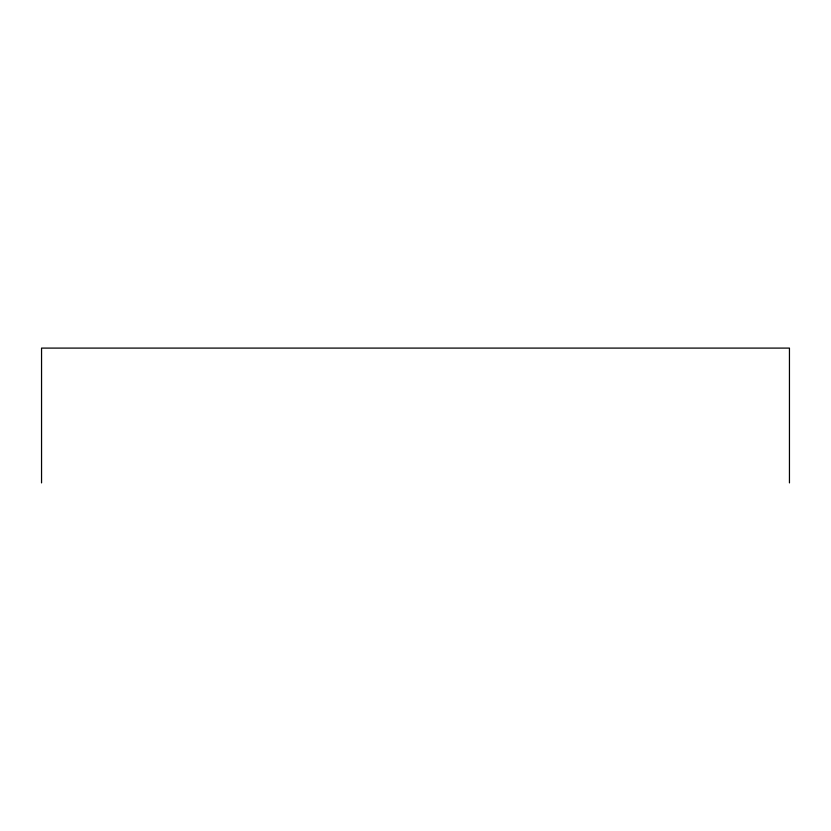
<?xml version="1.0" encoding="UTF-8"?>
<svg xmlns="http://www.w3.org/2000/svg" width="831" height="831" viewBox="0 0 831 831"><rect width="100%" height="100%" fill="white"/><g stroke="black" fill="none" stroke-linecap="round" stroke-linejoin="round"><path stroke-width="1.25" d="M789.45 482.904L789.45 348.096L41.55 348.096L41.55 482.904"/></g></svg>
